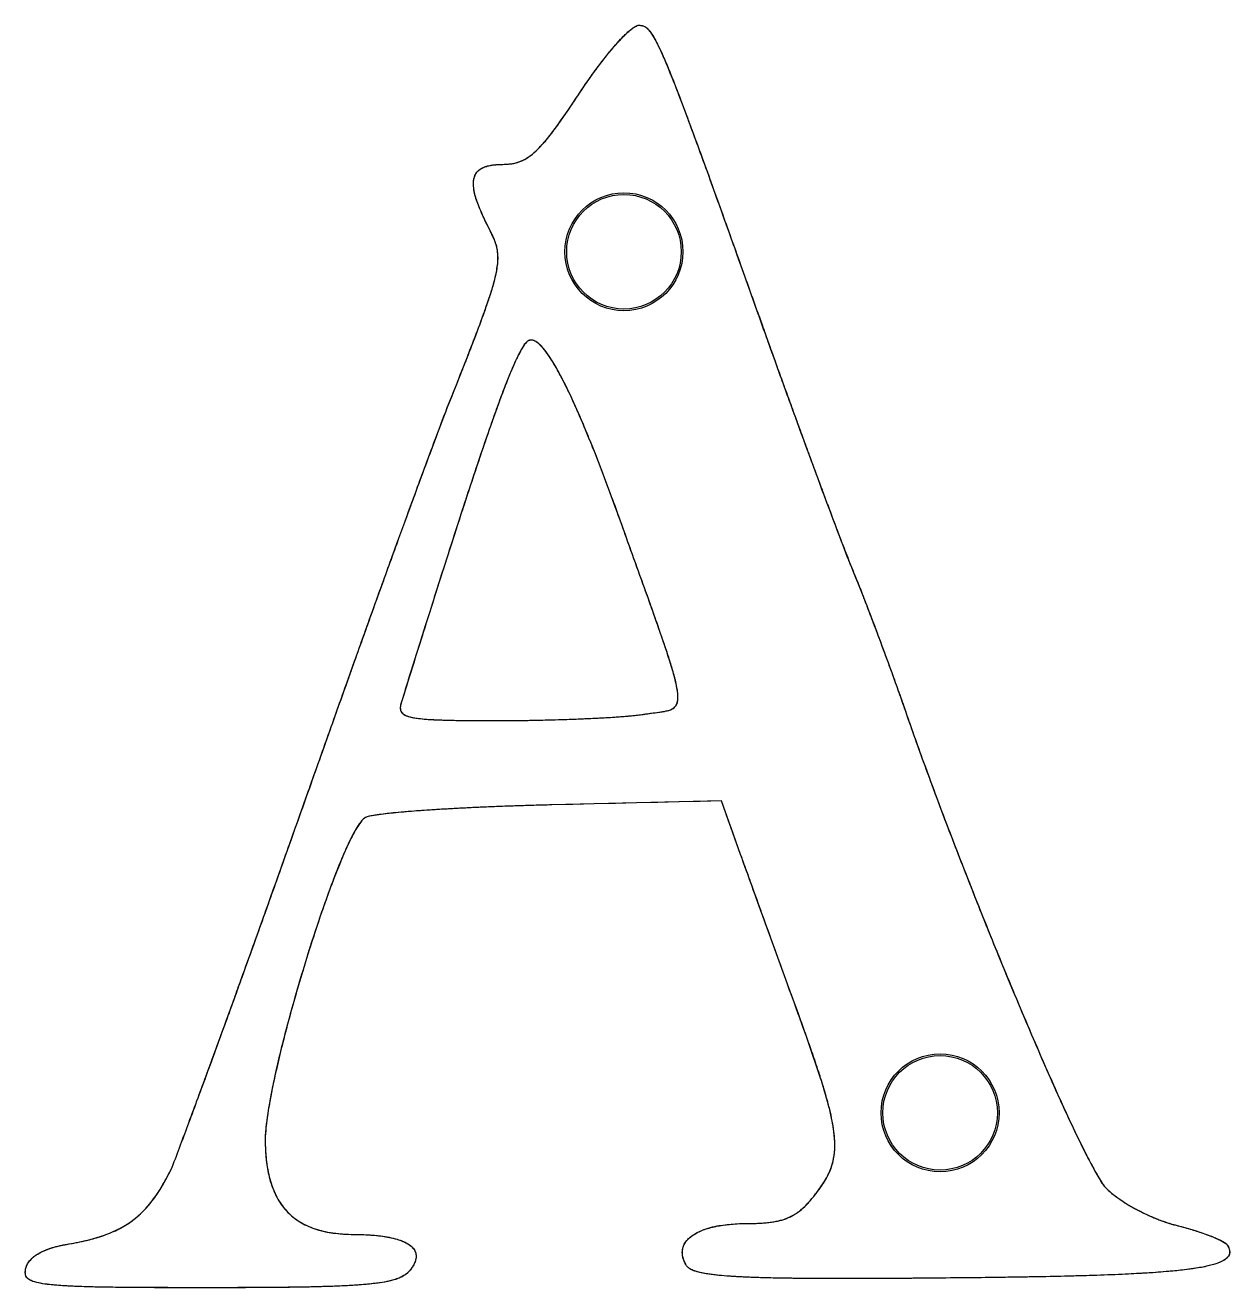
# Model space of a CAD drawing. Extents: x 8 to 218, y 2 to 90.
# Drawn here: x 7.79 to 13.1, y 1.77 to 7.33 of the extents above; entities outside this region: 2.
import ezdxf

# ---------------------------------------------------------------- set-up
doc = ezdxf.new("R2010")
doc.units = 0
for name, color, linetype, true_color in [('BIGGER_HOLES', 3, 'Continuous', 0x00ff00), ('HOLES', 1, 'Continuous', 0xff0000), ('MOREVERTS', 4, 'Continuous', 0x00ffff)]:
    doc.layers.add(name, color=color, linetype=linetype, true_color=true_color)
doc.layers.add('VECTOR_MIDDLE', color=7, linetype='Continuous')

msp = doc.modelspace()

# ---------------------------------------------------------------- linework, layer by layer
at = {"layer": 'BIGGER_HOLES'}
for centre in [(10.4278, 6.3351), (11.8213, 2.5397)]:
    msp.add_circle(centre, 0.26, dxfattribs=at)
at = {"layer": 'HOLES'}
for centre in [(10.4278, 6.3351), (11.8213, 2.5397)]:
    msp.add_circle(centre, 0.2525, dxfattribs=at)
at = {"layer": 'MOREVERTS', "flags": 128}
for points in [[(7.7971, 1.8695, -0.030096), (7.802, 1.8783, -0.027829), (7.8084, 1.8872, -0.025227), (7.8156, 1.8952, -0.022363), (7.8246, 1.9034, -0.020139), (7.8341, 1.9108, -0.017872), (7.8454, 1.9182, -0.016254), (7.8571, 1.9248, -0.014476), (7.8707, 1.9313, -0.013281), (7.8846, 1.9371, -0.012035), (7.9002, 1.9427, -0.01087), (7.9162, 1.9477, -0.010099), (7.9337, 1.9522, -0.009272), (7.9516, 1.9562, -0.008668), (7.971, 1.9598, 0.008147), (8.0192, 1.9686, 0.009724), (8.0593, 1.9774, 0.011918), (8.1004, 1.9884, 0.013776), (8.1354, 1.9997, 0.016032), (8.1705, 2.0133, 0.01771), (8.2013, 2.0277, 0.019233), (8.2313, 2.0446, 0.020115), (8.2586, 2.0629, 0.020294), (8.2844, 2.0834, 0.019773), (8.3091, 2.1065, 0.018439), (8.3317, 2.1312, 0.01687), (8.3545, 2.1598, 0.014683), (8.3749, 2.1891, 0.012796), (8.3965, 2.224, 0.010532), (8.4156, 2.2584, 0.008847), (8.4368, 2.3003, 0.001146), (8.5102, 2.4963, 0.001024), (8.5914, 2.7159, 0.000808), (8.6629, 2.9117, 0.000699), (8.7449, 3.1383, 0.000498), (8.8128, 3.3274, 0.000397), (8.8974, 3.5642, 0.000202), (8.9498, 3.7117, 0.000107), (9.0488, 3.9903, -0.00009), (9.1505, 4.2767, -0.000188), (9.199, 4.4132, -0.000391), (9.2823, 4.6466, -0.000498), (9.348, 4.8297, -0.000718), (9.4275, 5.0492, -0.000841), (9.4958, 5.2364, -0.001083), (9.5733, 5.4461, -0.001233), (9.6423, 5.63, 0.000437), (9.6975, 5.7688, 0.000817), (9.7269, 5.8431, 0.00164), (9.7653, 5.9418, 0.002485), (9.7901, 6.0072, 0.004016), (9.8167, 6.08, 0.005818), (9.834, 6.1306, 0.008643), (9.8506, 6.1839, 0.012248), (9.8607, 6.2219, 0.017092), (9.8685, 6.2604, 0.022954), (9.872, 6.2895, 0.02783), (9.8726, 6.317, 0.030908), (9.8702, 6.3417, 0.029216), (9.8653, 6.3632, 0.025426), (9.8571, 6.3872, 0.015083), (9.8494, 6.4048, 0.008816), (9.8348, 6.4342, -0.007278), (9.8148, 6.4744, -0.009149), (9.7999, 6.5069, -0.011856), (9.786, 6.5408, -0.015259), (9.7767, 6.5677, -0.02007), (9.7692, 6.5956, -0.026438), (9.7655, 6.6173, -0.035285), (9.7645, 6.6393, -0.045733), (9.7664, 6.6562, -0.055282), (9.7717, 6.6723, -0.06156), (9.7796, 6.6853, -0.059872), (9.7903, 6.6959, -0.051785), (9.8051, 6.7052, -0.040962), (9.8213, 6.7115, -0.031557), (9.8432, 6.7166, -0.023408), (9.8652, 6.7193, -0.017959), (9.894, 6.7203, 0.017159), (9.9151, 6.721, 0.020259), (9.9329, 6.723, 0.025325), (9.9515, 6.7268, 0.026767), (9.9686, 6.7322, 0.027811), (9.9857, 6.7397, 0.025673), (10.0032, 6.7498, 0.02305), (10.0199, 6.7618, 0.01939), (10.0386, 6.7776, 0.015822), (10.056, 6.7948, 0.012643), (10.0766, 6.8174, 0.009807), (10.0958, 6.8405, 0.007629), (10.1194, 6.871, 0.005676), (10.1412, 6.9008, 0.004358), (10.1689, 6.9402, 0.003074), (10.194, 6.9771, 0.002304), (10.227, 7.0268, -0.003701), (10.2477, 7.0578, -0.003714), (10.2688, 7.0884, -0.003696), (10.2897, 7.1178, -0.003836), (10.3103, 7.1458, -0.003997), (10.3309, 7.173, -0.004297), (10.3505, 7.1979, -0.004717), (10.3702, 7.2221, -0.005307), (10.3882, 7.2433, -0.006152), (10.4067, 7.264, -0.007418), (10.4224, 7.2808, -0.009388), (10.4389, 7.2972, -0.012329), (10.452, 7.3091, -0.017475), (10.4661, 7.3205, -0.026742), (10.4759, 7.3271, -0.046435), (10.4867, 7.3322, -0.088131), (10.4929, 7.3333, -0.052054), (10.5074, 7.3318, -0.068487), (10.5178, 7.3281, -0.068917), (10.5295, 7.3199, -0.04461), (10.5442, 7.3035, -0.028834), (10.5576, 7.2832, -0.016906), (10.5774, 7.2465, -0.010681), (10.5957, 7.2074, -0.006687), (10.6229, 7.1439, -0.004333), (10.6486, 7.0798, -0.002864), (10.6861, 6.9824, -0.001857), (10.7212, 6.8883, -0.001255), (10.7724, 6.7488, -0.000778), (10.8184, 6.6218, -0.000516), (10.8873, 6.4301, -0.000269), (10.9417, 6.2781, -0.000154), (11.0363, 6.0129, 0.000387), (11.0662, 5.929, 0.000372), (11.0975, 5.8419, 0.000355), (11.1282, 5.7567, 0.000357), (11.1589, 5.672, 0.000354), (11.1893, 5.5885, 0.000367), (11.2187, 5.5079, 0.000383), (11.248, 5.4281, 0.000412), (11.2754, 5.3539, 0.000455), (11.3027, 5.2802, 0.00051), (11.3272, 5.2145, 0.000606), (11.352, 5.1485, 0.000735), (11.3726, 5.0941, 0.000945), (11.3938, 5.0387, 0.001261), (11.4098, 4.9973, 0.00186), (11.4266, 4.9548, 0.002964), (11.4374, 4.9283, -0.001791), (11.4483, 4.9014, -0.001469), (11.4615, 4.8685, -0.001197), (11.4743, 4.8361, -0.001017), (11.4892, 4.7978, -0.000925), (11.5033, 4.7614, -0.000792), (11.5195, 4.7189, -0.000692), (11.5354, 4.6767, -0.000689), (11.5513, 4.6343, -0.000653), (11.5677, 4.5904, -0.000656), (11.5838, 4.5467, -0.000672), (11.6, 4.5022, -0.000687), (11.6158, 4.4586, -0.000739), (11.6317, 4.4147, -0.000776), (11.6466, 4.3728, -0.000883), (11.6616, 4.3302, -0.000977), (11.675, 4.2917, 0.002886), (11.7248, 4.1503, 0.002459), (11.785, 3.9851, 0.002079), (11.8441, 3.8276, 0.001906), (11.9098, 3.6563, 0.001745), (11.9747, 3.491, 0.001713), (12.0419, 3.3231, 0.001708), (12.1091, 3.1586, 0.001803), (12.1738, 3.0032, 0.001983), (12.2397, 2.8483, 0.002283), (12.2981, 2.7143, 0.002827), (12.3589, 2.5784, 0.003654), (12.4073, 2.474, 0.005319), (12.4593, 2.367, 0.008402), (12.494, 2.3002, 0.016861), (12.5337, 2.2324, 0.047675), (12.5507, 2.2104, 0.01622), (12.5621, 2.1991, 0.013501), (12.5766, 2.1863, 0.0111), (12.5915, 2.1744, 0.009814), (12.6088, 2.1617, 0.008678), (12.6262, 2.1498, 0.007859), (12.6459, 2.1374, 0.007251), (12.6657, 2.1257, 0.006923), (12.6868, 2.1141, 0.006718), (12.7082, 2.103, 0.006671), (12.7301, 2.0924, 0.006745), (12.7527, 2.0822, 0.007014), (12.7746, 2.0731, 0.007328), (12.7975, 2.0643, 0.007902), (12.819, 2.0567, 0.008759), (12.8415, 2.0497, 0.009715), (12.862, 2.0441, -0.013796), (12.9451, 2.0208, -0.016796), (13.012, 1.9974, -0.008352), (13.0347, 1.9882, -0.011007), (13.0517, 1.9805, -0.034301), (13.0801, 1.9644, -0.108817), (13.0873, 1.957, -0.055118), (13.0956, 1.9395, -0.081468), (13.0979, 1.9266, -0.115535), (13.0946, 1.9123, -0.096463), (13.0841, 1.8983, -0.073431), (13.0651, 1.8856, -0.039899), (13.0258, 1.8708, -0.025606), (12.9787, 1.8597, -0.015136), (12.8979, 1.8476, -0.008205), (12.8301, 1.8407, -0.005822), (12.7344, 1.8336, -0.00414), (12.6393, 1.8284, -0.003101), (12.5123, 1.8234, -0.002242), (12.3893, 1.8198, -0.001683), (12.2253, 1.8163, -0.001204), (12.0704, 1.8139, -0.000919), (11.8673, 1.8117, -0.000547), (11.6961, 1.8102, -0.000674), (11.5572, 1.8094, -0.000822), (11.4091, 1.809, -0.00118), (11.306, 1.8091, -0.001708), (11.1934, 1.8099, -0.002243), (11.1076, 1.8112, -0.003007), (11.0221, 1.8133, -0.003915), (10.9564, 1.8158, -0.005439), (10.8922, 1.8195, -0.007574), (10.8462, 1.8234, -0.010778), (10.8014, 1.8288, -0.015994), (10.7714, 1.834, -0.023662), (10.743, 1.8414, -0.037852), (10.7259, 1.8481, -0.05715), (10.7116, 1.8572, -0.084431), (10.7039, 1.8659, -0.037372), (10.6933, 1.8863, -0.045024), (10.6874, 1.9045, -0.051317), (10.6851, 1.923, -0.056164), (10.6867, 1.94, -0.055319), (10.6919, 1.956, -0.051381), (10.701, 1.9716, -0.044314), (10.7129, 1.9852, -0.037454), (10.7294, 1.9988, -0.031237), (10.7477, 2.0101, -0.025956), (10.7711, 2.0211, -0.022087), (10.7956, 2.0298, -0.018708), (10.8252, 2.0377, -0.016393), (10.8559, 2.0436, -0.014494), (10.891, 2.0481, -0.013136), (10.9271, 2.0508, -0.011804), (10.9674, 2.0517, 0.005402), (10.9978, 2.0521, 0.006306), (11.0239, 2.053, 0.009633), (11.0496, 2.0547, 0.010927), (11.0722, 2.0571, 0.013249), (11.0946, 2.0606, 0.015519), (11.1135, 2.0647, 0.017608), (11.1326, 2.0702, 0.0195), (11.1495, 2.0764, 0.020355), (11.1659, 2.084, 0.020476), (11.1815, 2.0928, 0.019765), (11.196, 2.1026, 0.018156), (11.2109, 2.1144, 0.015979), (11.2245, 2.1267, 0.013718), (11.2393, 2.142, 0.010928), (11.2526, 2.157, 0.008963), (11.2681, 2.176, 0.012169), (11.2938, 2.2103, 0.01659), (11.3112, 2.2366, 0.023283), (11.3284, 2.2678, 0.026994), (11.3405, 2.2961, 0.030456), (11.3499, 2.3273, 0.02947), (11.3556, 2.3606, 0.027154), (11.3575, 2.3952, 0.022845), (11.3557, 2.4363, 0.01825), (11.3505, 2.4773, 0.014171), (11.3404, 2.5295, 0.010557), (11.3281, 2.5797, 0.007885), (11.3091, 2.6464, 0.005472), (11.2896, 2.7086, 0.004002), (11.2613, 2.7931, 0.002539), (11.2353, 2.8676, 0.001739), (11.1964, 2.9759), (11.1606, 3.0745), (11.1239, 3.1758), (11.0873, 3.2769), (11.0518, 3.3749), (11.0185, 3.467), (10.9884, 3.5502, -0.000096), (10.9785, 3.5775, -0.000059), (10.9626, 3.6217, -0.00008), (10.9506, 3.6551, -0.000113), (10.9421, 3.6786), (10.9315, 3.7081), (10.9209, 3.7376), (10.9103, 3.767), (10.8997, 3.7965), (10.889, 3.826), (10.8784, 3.8555), (10.8678, 3.8849), (10.8572, 3.9144), (10.7638, 3.9122), (10.6703, 3.91), (10.5768, 3.9079), (10.4834, 3.9057), (10.3899, 3.9035), (10.2964, 3.9013), (10.2029, 3.8991), (10.1095, 3.8969, 0.001127), (10.0307, 3.8949, 0.001219), (9.9578, 3.8926, 0.00125), (9.8836, 3.89, 0.00132), (9.8134, 3.8871, 0.001335), (9.7453, 3.884, 0.001384), (9.6796, 3.8806, 0.001535), (9.6161, 3.877, 0.001735), (9.5599, 3.8734, 0.002055), (9.5035, 3.8693, 0.002516), (9.4575, 3.8656, 0.003198), (9.4105, 3.8612, 0.004357), (9.376, 3.8575, 0.006338), (9.3407, 3.853, 0.010001), (9.3185, 3.8493, 0.019815), (9.2962, 3.8443, 0.05478), (9.2885, 3.8413, 0.110774), (9.2723, 3.8276, 0.037359), (9.2383, 3.7752, 0.017406), (9.2115, 3.7217, 0.010798), (9.1733, 3.6334, 0.00727), (9.1399, 3.5479, 0.005689), (9.1001, 3.4377, 0.004678), (9.0636, 3.3296, 0.004241), (9.0255, 3.2098, 0.004093), (8.9894, 3.0892, 0.004205), (8.9561, 2.9713, 0.004721), (8.9242, 2.8495, 0.005484), (8.8988, 2.7441, 0.007197), (8.8749, 2.6328, 0.009723), (8.8601, 2.5498, 0.015606), (8.8488, 2.4609, 0.027524), (8.8467, 2.4101, 0.014375), (8.849, 2.3576, 0.016779), (8.8538, 2.3128, 0.019399), (8.862, 2.2679, 0.022167), (8.8723, 2.2294, 0.02508), (8.8863, 2.1918, 0.027856), (8.9024, 2.1595, 0.030155), (8.9221, 2.1293, 0.031685), (8.9444, 2.103, 0.032107), (8.9698, 2.0798, 0.03137), (8.9986, 2.0595, 0.029571), (9.0296, 2.0429, 0.027096), (9.0652, 2.0287, 0.024208), (9.1021, 2.0182, 0.021347), (9.1447, 2.0102, 0.018478), (9.1876, 2.0057, 0.016046), (9.2372, 2.0038, -0.008579), (9.28, 2.0029, -0.009496), (9.3185, 2.0007, -0.011665), (9.3554, 1.997, -0.013854), (9.3862, 1.9922, -0.016938), (9.4162, 1.9857, -0.021257), (9.4397, 1.9787, -0.026916), (9.4622, 1.9695, -0.034721), (9.4787, 1.9602, -0.045074), (9.4934, 1.9486, -0.056868), (9.5029, 1.9372, -0.066667), (9.5094, 1.9239, -0.068962), (9.5119, 1.9098, -0.062556), (9.5107, 1.8954, -0.050803), (9.5053, 1.8784, -0.039878), (9.4967, 1.8624, -0.03034), (9.4826, 1.8431, -0.041818), (9.4716, 1.8319, -0.039113), (9.4581, 1.822, -0.035128), (9.4419, 1.8135, -0.027092), (9.4198, 1.8051, -0.020973), (9.3959, 1.7987, -0.015183), (9.3623, 1.7921, -0.011256), (9.3279, 1.7873, -0.008167), (9.2802, 1.7825, -0.006002), (9.2323, 1.7791, -0.00449), (9.1682, 1.7758, -0.003268), (9.1048, 1.7736, -0.002461), (9.0207, 1.7716, -0.001958), (8.9447, 1.7704, -0.001324), (8.8324, 1.7694, -0.000728), (8.7155, 1.7689, -0.000724), (8.598, 1.7687, -0.000404), (8.4454, 1.7688, -0.000618), (8.3458, 1.7691, -0.001367), (8.247, 1.7698, -0.001406), (8.151, 1.7709, -0.002443), (8.0625, 1.7728, -0.003874), (8.0067, 1.7748, -0.005875), (7.9462, 1.778, -0.008738), (7.9056, 1.7814, -0.013556), (7.8655, 1.7866, -0.021657), (7.8406, 1.7916, -0.034672), (7.8174, 1.7991, -0.057835), (7.8046, 1.806, -0.081878), (7.7952, 1.8152, -0.09562), (7.7903, 1.8254, -0.067243), (7.7892, 1.8351, -0.042416), (7.7907, 1.8505), (7.7907, 1.8506, -0.034436), (7.7932, 1.86, -0.032622)], [(10.5901, 4.3067, 0.023489), (10.6214, 4.3126, 0.047625), (10.6364, 4.3177, 0.093619), (10.6522, 4.3287, 0.103891), (10.6616, 4.3434, 0.078764), (10.6656, 4.3625, 0.044337), (10.6642, 4.397, 0.024451), (10.6579, 4.4315, 0.013903), (10.6422, 4.4913, 0.007547), (10.6253, 4.5462, 0.004424), (10.5941, 4.6391, 0.002066), (10.569, 4.711, 0.001039), (10.5182, 4.8536, 0.000184), (10.4654, 5.0005, -0.00047), (10.4127, 5.1475, 0.002342), (10.3735, 5.2555, 0.002663), (10.3381, 5.3502, 0.003055), (10.3018, 5.4439, 0.003559), (10.2695, 5.524, 0.004209), (10.2362, 5.6032, 0.005072), (10.2073, 5.6685, 0.006235), (10.177, 5.7329, 0.007873), (10.1516, 5.7833, 0.01028), (10.1244, 5.8326, 0.013974), (10.1026, 5.8679, 0.020017), (10.0785, 5.9016, 0.030605), (10.0606, 5.922, 0.050695), (10.04, 5.9389, 0.087923), (10.0258, 5.9451, 0.133295), (10.0114, 5.9446, 0.126138), (9.9984, 5.9367, 0.044056), (9.9877, 5.9236, 0.02389), (9.9713, 5.8969, 0.014866), (9.9565, 5.868, 0.009595), (9.9358, 5.8222, 0.00666), (9.9162, 5.7747, 0.004752), (9.8903, 5.7075, 0.003517), (9.8651, 5.6391, 0.002638), (9.8328, 5.5475, 0.002019), (9.8012, 5.4557, 0.001566), (9.7615, 5.337, 0.001221), (9.7228, 5.2194, 0.000969), (9.6747, 5.0709, 0.000759), (9.628, 4.9252, 0.000609), (9.5705, 4.7438, 0.000477), (9.5152, 4.5684, 0.000385), (9.4471, 4.3507, 0.025296), (9.4432, 4.3353, 0.041138), (9.442, 4.3257, 0.067992), (9.4431, 4.3146, 0.082668), (9.4467, 4.3062, 0.082086), (9.4532, 4.2989, 0.058958), (9.4648, 4.2917, 0.039252), (9.4781, 4.2867, 0.024765), (9.5, 4.2814, 0.016034), (9.5225, 4.278, 0.010784), (9.5561, 4.2747, 0.007041), (9.5893, 4.2726, 0.004908), (9.6368, 4.2708, 0.003484), (9.6789, 4.2698, 0.002197), (9.7458, 4.269, 0.001156), (9.8153, 4.2687, 0.001126), (9.8866, 4.2687, 0.001485), (9.9334, 4.2689, 0.001381), (9.9836, 4.2694, 0.001404), (10.0382, 4.2702, 0.001791), (10.0809, 4.2712, 0.000856), (10.1392, 4.2727, 0.001361), (10.1759, 4.2739, 0.001148), (10.2265, 4.2758, 0.001475), (10.2659, 4.2775, 0.001255), (10.3142, 4.2798, 0.001773), (10.3484, 4.2817, 0.002152), (10.3875, 4.2842, 0.002529), (10.4207, 4.2866, 0.003068), (10.4547, 4.2895, 0.00407), (10.4803, 4.292, 0.005758), (10.507, 4.2952, 0.008786), (10.5244, 4.2978), (10.5244, 4.2977, -0.010582), (10.5572, 4.3024, 0.004081)]]:
    msp.add_lwpolyline(points, format="xyb", close=True, dxfattribs=at)
at = {"layer": 'VECTOR_MIDDLE', "color": 7}
for points in [[(217.8065, 89.7373), (217.8065, 89.7373)], [(160.7266, 38.6421), (160.7266, 38.6421)]]:
    msp.add_lwpolyline(points, close=True, dxfattribs=at)
at = {"layer": 'VECTOR_MIDDLE', "color": 7, "flags": 128}
for points in [[(7.9708, 1.9598, 0.015783), (8.0563, 1.9768, 0.021194), (8.1189, 1.9942, 0.035212), (8.1955, 2.025, 0.041923), (8.2551, 2.0605, 0.044055), (8.3089, 2.1067, 0.038568), (8.3608, 2.1687, 0.024151), (8.3959, 2.2234, 0.018015), (8.4367, 2.3004, 0.001144), (8.5099, 2.496, 0.001022), (8.5909, 2.7152, 0.000797), (8.6615, 2.9085, 0.000693), (8.7422, 3.1313, 0.000799), (8.8457, 3.42, 0.000424), (9.0397, 3.9652, -0.00007), (9.1441, 4.2593, -0.000166), (9.1878, 4.3824, -0.000369), (9.2717, 4.6174, -0.000476), (9.3369, 4.7992, -0.000709), (9.4183, 5.0246, -0.000838), (9.4879, 5.2153, -0.001126), (9.5698, 5.4369, -0.00129), (9.6421, 5.63, 0.001722), (9.7562, 5.9188, 0.004621), (9.7973, 6.027, 0.010905), (9.8436, 6.1611, 0.021838), (9.8622, 6.2295, 0.035114), (9.8719, 6.2924, 0.052506), (9.871, 6.335, 0.033411), (9.8662, 6.3594, 0.029387), (9.8573, 6.3862, 0.015673), (9.8496, 6.4041, 0.009089), (9.8347, 6.4342, -0.028544), (9.7805, 6.5554, -0.060506), (9.7654, 6.6164, -0.046308), (9.7646, 6.6446, -0.06333), (9.7685, 6.6649, -0.09228), (9.7799, 6.6857, -0.088312), (9.7988, 6.7019, -0.085768), (9.8316, 6.7144, -0.047896), (9.8938, 6.7203, 0.028733), (9.9267, 6.7222, 0.036383), (9.9523, 6.7271, 0.042743), (9.979, 6.7367, 0.039625), (10.0057, 6.7517, 0.045538), (10.041, 6.7803, 0.028439), (10.0902, 6.8338, 0.017391), (10.1374, 6.8959, 0.008558), (10.2268, 7.0268, -0.010598), (10.2881, 7.116, -0.011832), (10.3466, 7.1933, -0.008787), (10.3834, 7.238, -0.011365), (10.4132, 7.2713, -0.010088), (10.4337, 7.2924, -0.013689), (10.4496, 7.3073, -0.044879), (10.4805, 7.3299, -0.136939), (10.4927, 7.3334, -0.043803), (10.5054, 7.3322, -0.057528), (10.5148, 7.3295, -0.053636), (10.5234, 7.3246, -0.042307), (10.533, 7.3165, -0.039182), (10.5441, 7.3033, -0.024237), (10.5593, 7.28, -0.017708), (10.5753, 7.2503, -0.0106), (10.5992, 7.1992, -0.007603), (10.6254, 7.1372, -0.00452), (10.6669, 7.032, -0.003096), (10.7129, 6.9101, -0.001745), (10.7924, 6.6933, -0.00065), (10.8408, 6.5593, -0.000425), (10.9144, 6.3539, -0.000177), (10.9609, 6.2238, -0.00011), (11.036, 6.013, 0.001189), (11.134, 5.7402, 0.001193), (11.2328, 5.4689, 0.002411), (11.3856, 5.0587, 0.007531), (11.4371, 4.9284, -0.00567), (11.4832, 4.8132, -0.003261), (11.5596, 4.6116, -0.00256), (11.6238, 4.4362, -0.003123), (11.6748, 4.2917, 0.004545), (11.7589, 4.0556, 0.003621), (11.8693, 3.761, 0.002814), (11.9702, 3.5018, 0.002723), (12.0775, 3.235, 0.003108), (12.1963, 2.9496, 0.003751), (12.2978, 2.7145, 0.003089), (12.3638, 2.5673, 0.004109), (12.4151, 2.4573, 0.003741), (12.4505, 2.3842, 0.00508), (12.4776, 2.3308, 0.016356), (12.5302, 2.2372, 0.052385), (12.5505, 2.2105, 0.033047), (12.5774, 2.1855, 0.02315), (12.6194, 2.1543, 0.014962), (12.655, 2.1318, 0.013383), (12.6962, 2.1091, 0.026269), (12.7849, 2.0688, 0.031708), (12.8618, 2.0442, -0.010299), (12.9231, 2.0274, -0.011244), (12.9785, 2.0096, -0.008109), (13.0106, 1.9979, -0.010365), (13.0353, 1.9879, -0.032651), (13.0778, 1.9662, -0.120563), (13.0871, 1.957, -0.07643), (13.0966, 1.9346, -0.118582), (13.0968, 1.9189, -0.122864), (13.0896, 1.9046, -0.081003), (13.0711, 1.8892, -0.051572), (13.045, 1.8771, -0.028627), (12.995, 1.8632, -0.019404), (12.9352, 1.8526, -0.011688), (12.835, 1.8412, -0.008743), (12.7127, 1.8323, -0.005342), (12.5123, 1.8234, -0.00243), (12.3761, 1.8195, -0.001782), (12.1903, 1.8158, -0.001024), (12.0488, 1.8137, -0.000797), (11.8671, 1.8117, -0.000477), (11.7012, 1.8103, -0.000617), (11.573, 1.8095, -0.001085), (11.4037, 1.809, -0.001484), (11.28, 1.8093, -0.003216), (11.0994, 1.8114, -0.00516), (10.9869, 1.8146, -0.006323), (10.8981, 1.8192, -0.009729), (10.8406, 1.824, -0.011131), (10.797, 1.8295, -0.016562), (10.768, 1.8348, -0.0174), (10.7473, 1.84, -0.024497), (10.7329, 1.845, -0.060277), (10.7132, 1.8558, -0.099095), (10.7037, 1.8659, -0.045865), (10.6914, 1.8907, -0.057126), (10.6858, 1.9122, -0.077249), (10.6861, 1.9374, -0.079286), (10.6939, 1.9607, -0.105916), (10.7193, 1.9912, -0.070105), (10.7709, 2.0212, -0.057812), (10.8481, 2.0426, -0.038736), (10.9671, 2.0518, 0.009489), (11.0171, 2.0527, 0.013334), (11.0525, 2.055, 0.025822), (11.1008, 2.062, 0.034482), (11.1361, 2.0715, 0.047005), (11.1743, 2.0888, 0.045452), (11.2098, 2.1137, 0.029595), (11.2354, 2.1381, 0.020988), (11.2679, 2.176, 0.020081), (11.3049, 2.2272, 0.029722), (11.3264, 2.2641, 0.046002), (11.3459, 2.3137, 0.046927), (11.3558, 2.3651, 0.034538), (11.357, 2.4111, 0.026592), (11.3513, 2.4706, 0.01512), (11.3432, 2.5155, 0.011488), (11.3294, 2.5741, 0.01626), (11.2931, 2.6967, 0.007034), (11.1962, 2.976, -0.000101), (11.1353, 3.1437, -0.000092), (11.0686, 3.3279, -0.000145), (10.9816, 3.5684, -0.000315), (10.9418, 3.6787), (10.857, 3.9145), (10.1092, 3.897, 0.003458), (9.8921, 3.8904, 0.003852), (9.6972, 3.8817, 0.002841), (9.5814, 3.8749, 0.003658), (9.4916, 3.8685, 0.003223), (9.4326, 3.8635, 0.004363), (9.3891, 3.8591, 0.016194), (9.3053, 3.8472, 0.076781), (9.2883, 3.8414, 0.088307), (9.2768, 3.8326, 0.038975), (9.2568, 3.8068, 0.014048), (9.2463, 3.7899, 0.010317), (9.2332, 3.7661, 0.01097), (9.2154, 3.7305, 0.007988), (9.1929, 3.6808, 0.008614), (9.162, 3.6061, 0.006437), (9.1238, 3.505, 0.00787), (9.0671, 3.3411, 0.006681), (9.0059, 3.1462, 0.006616), (8.9504, 2.9514, 0.007659), (8.9073, 2.7818, 0.005847), (8.8841, 2.6788, 0.007415), (8.8679, 2.5972, 0.016594), (8.8496, 2.4741, 0.032309), (8.8465, 2.4102, 0.026805), (8.8527, 2.3197, 0.034193), (8.8662, 2.2498, 0.055012), (8.8979, 2.1675, 0.066279), (8.94, 2.1075, 0.071342), (8.9985, 2.0597, 0.062639), (9.077, 2.0249, 0.040472), (9.1463, 2.01, 0.03157), (9.237, 2.0039, -0.026999), (9.3567, 1.997, -0.044602), (9.4279, 1.9824, -0.025395), (9.4536, 1.9733, -0.033128), (9.4724, 1.9641, -0.062303), (9.4945, 1.9473, -0.085781), (9.5063, 1.9309, -0.109303), (9.5115, 1.9097, -0.092111), (9.5073, 1.8841, -0.049885), (9.4985, 1.8658, -0.036452), (9.4823, 1.8432, -0.067397), (9.464, 1.8263, -0.054295), (9.4369, 1.8115, -0.028071), (9.4148, 1.8038, -0.020125), (9.3831, 1.796, -0.018296), (9.3398, 1.7889, -0.011716), (9.2716, 1.7819, -0.008998), (9.1877, 1.7768, -0.005381), (9.0472, 1.7722, -0.003533), (8.8915, 1.77, -0.001874), (8.5977, 1.7689, -0.001107), (8.3088, 1.7695, -0.002365), (8.1736, 1.7707, -0.004132), (8.0382, 1.7737, -0.007337), (7.962, 1.7772, -0.011252), (7.8947, 1.7827, -0.01988), (7.8569, 1.7882, -0.032672), (7.8236, 1.7967, -0.060599), (7.8068, 1.8045, -0.081401), (7.7959, 1.8141, -0.100899), (7.7904, 1.8245, -0.073306), (7.789, 1.8346, -0.046086), (7.7905, 1.8507, -0.085058), (7.7994, 1.8742, -0.070478), (7.8182, 1.8979, -0.043577), (7.8374, 1.9132, -0.034511), (7.8644, 1.9285, -0.040339), (7.909, 1.9456, -0.030371)], [(10.4125, 5.1475, 0.006048), (10.318, 5.4021, 0.008557), (10.246, 5.58, 0.008796), (10.1901, 5.7054, 0.012799), (10.148, 5.7898, 0.013985), (10.1137, 5.8503, 0.021085), (10.0881, 5.8887, 0.024983), (10.0659, 5.9163, 0.039344), (10.0497, 5.9318, 0.048433), (10.0353, 5.9414, 0.073098), (10.0245, 5.9453, 0.129798), (10.0108, 5.9445, 0.120646), (9.9982, 5.9367, 0.063101), (9.9805, 5.9133, 0.024495), (9.9462, 5.8462, 0.007789), (9.9289, 5.8063, 0.005513), (9.906, 5.7492, 0.005321), (9.876, 5.6694, 0.003624), (9.834, 5.5515, 0.003238), (9.7804, 5.3942, 0.002115), (9.7009, 5.1526, 0.00106), (9.6454, 4.9803, 0.000803), (9.5731, 4.7526, 0.000492), (9.5167, 4.5736, 0.000395), (9.4469, 4.3507, 0.03462), (9.4424, 4.3316, 0.061068), (9.4419, 4.3204, 0.122344), (9.4465, 4.3067, 0.110185), (9.4578, 4.2954, 0.072437), (9.4761, 4.2873, 0.034782), (9.5168, 4.2788, 0.01781), (9.5591, 4.2745, 0.009361), (9.6398, 4.2707, 0.004963), (9.7182, 4.2693, 0.002314), (9.8865, 4.2687, 0.004631), (10.0444, 4.2703, 0.004524), (10.206, 4.2749, 0.002835), (10.2934, 4.2787, 0.003437), (10.3655, 4.2828, 0.00779), (10.4755, 4.2914, 0.017475), (10.5242, 4.2977, -0.006845), (10.5308, 4.2987, -0.000814), (10.586, 4.3062, 0.034811), (10.6288, 4.315, 0.08336), (10.6454, 4.3228, 0.089064), (10.656, 4.3333, 0.083046), (10.6629, 4.3478, 0.047434), (10.6653, 4.3604, 0.033495), (10.6657, 4.3786, 0.02889), (10.6632, 4.4024, 0.017995), (10.6557, 4.4401, 0.018602), (10.6366, 4.5093, 0.007511), (10.5805, 4.6778, 0.00263), (10.4969, 4.9128, -0.000921)]]:
    msp.add_lwpolyline(points, format="xyb", close=True, dxfattribs=at)

doc.saveas('drawing.dxf')
